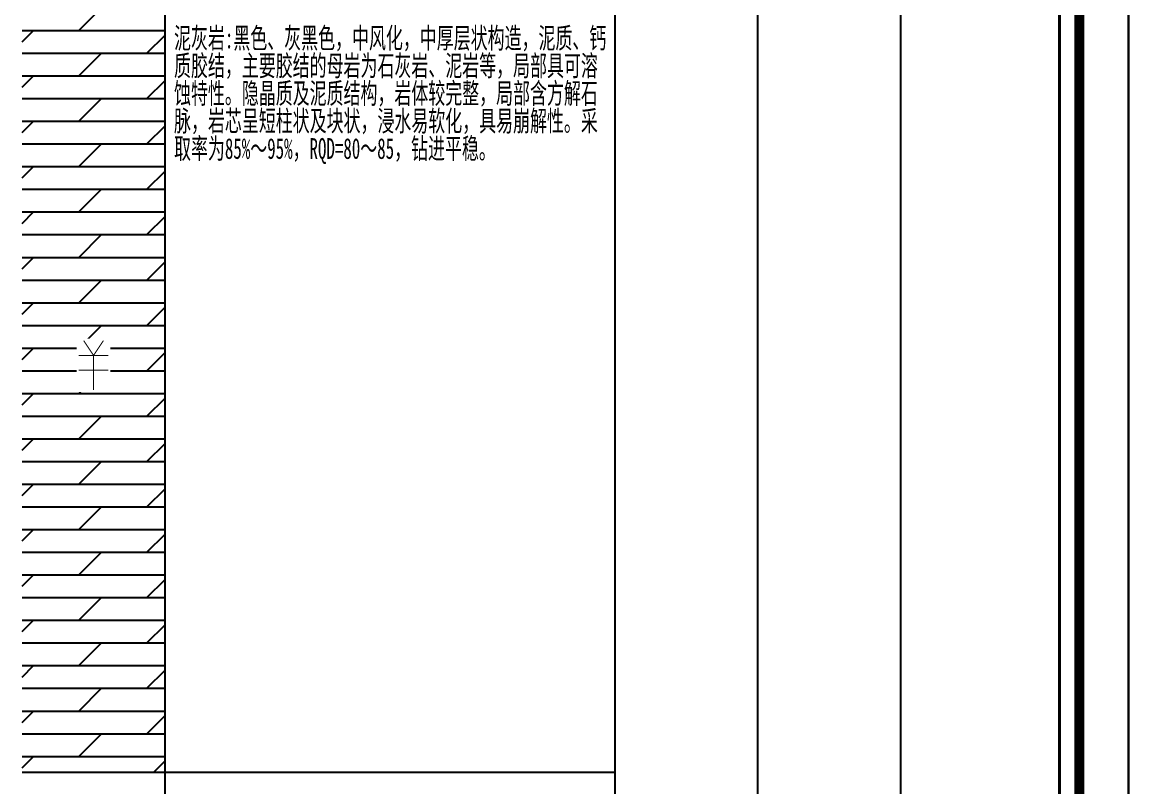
# Model space of a CAD drawing. Header units: millimetres. Extents: x 1264 to 9491, y 619 to 916.
# Drawn here: x 3589.2 to 3701.5, y 689.2 to 766.7 of the extents above; entities that cross this region are included whole.
import ezdxf

# ---------------------------------------------------------------- set-up
doc = ezdxf.new("R2010")
doc.units = ezdxf.units.MM
doc.styles.add('成果图表体', font='simfang_0.ttf', dxfattribs={"width": 0.6, "height": 2.1})

# ---------------------------------------------------------------- blocks, each defined once
blk = doc.blocks.new('FH_ZHONG.dwg', base_point=(0, 0.03))
blk.add_wipeout([(-1.7, -2.67), (1.7, -2.67), (1.7, 2.73), (-1.7, 2.73)])
at = {"color": 7, "const_width": 0.1}
for points in [[(-1, 2.53), (0, 1.03), (1, 2.53)], [(-1.5, 1.03), (1.5, 1.03)], [(0, 1.03), (0, -2.47)], [(-1.5, -0.47), (1.5, -0.47)]]:
    blk.add_lwpolyline(points, dxfattribs=at)
blk = doc.blocks.new('柱状图图框模板-(昇龙标准).dwg10', base_point=(27, 229))
for points, const_width in [([(0, 0), (210, 0), (210, 297), (0, 297)], 0.25), ([(25, 5), (205, 5), (205, 292), (25, 292)], 1), ([(27, 265), (203, 265), (203, 17), (27, 17)], 0.3)]:
    blk.add_lwpolyline(points, close=True, dxfattribs=dict(const_width=const_width))

msp = doc.modelspace()

# ---------------------------------------------------------------- hatches: boundary and pattern name
at = {"linetype": 'Continuous'}
h = msp.add_hatch(dxfattribs=at)
h.set_pattern_fill('GKNHY1', scale=0.5, style=0, pattern_type=2)
h.set_pattern_definition([(0, (0, 0), (0, 2.3), []), (45, (0, 0), (4e-16, 4.5999997), [3.252691, -6.5053825])])
h.paths.add_polyline_path([(3589.15, 690.69), (3603.64, 690.69), (3603.64, 773.23), (3589.15, 773.23)])

# ---------------------------------------------------------------- linework, layer by layer
at = {"color": 0}
for points in [[(3603.64, 635.89), (3603.64, 819.89)], [(3603.64, 635.89), (3603.64, 819.89)], [(3649.27, 635.89), (3649.27, 819.89)], [(3649.27, 635.89), (3649.27, 819.89)], [(3663.75, 635.89), (3663.75, 819.89)], [(3663.75, 635.89), (3663.75, 819.89)], [(3678.24, 635.89), (3678.24, 819.89)], [(3678.24, 635.89), (3678.24, 819.89)], [(3694.33, 635.89), (3694.33, 819.89)], [(3603.64, 690.69), (3603.64, 773.23)], [(3649.27, 690.69), (3649.27, 773.23)], [(3603.64, 690.69), (3649.27, 690.69)]]:
    msp.add_lwpolyline(points, dxfattribs=at)
at = {"color": 7, "flags": 128}
msp.add_lwpolyline([(3589.15, 690.69), (3603.64, 690.69)], dxfattribs=at)

# ---------------------------------------------------------------- texts
at = {"color": 0, "insert": (3604.55, 766.19), "char_height": 2.1, "width": 43.8045, "attachment_point": 1, "line_spacing_factor": 0.8, "style": '成果图表体'}
msp.add_mtext('\\A1;泥灰岩:黑色、灰黑色，中风化，中厚层状构造，泥质、钙质胶结，主要胶结的母岩为石灰岩、泥岩等，局部具可溶蚀特性。隐晶质及泥质结构，岩体较完整，局部含方解石脉，岩芯呈短柱状及块状，浸水易软化，具易崩解性。采取率为85%～95%，RQD=80～85，钻进平稳。', dxfattribs=at)

# ---------------------------------------------------------------- next in the draw order: block references
msp.add_blockref('FH_ZHONG.dwg', (3596.39, 731.96))

# ---------------------------------------------------------------- next in the draw order: block references
msp.add_blockref('柱状图图框模板-(昇龙标准).dwg10', (3518.33, 847.89))

doc.saveas('drawing.dxf')
